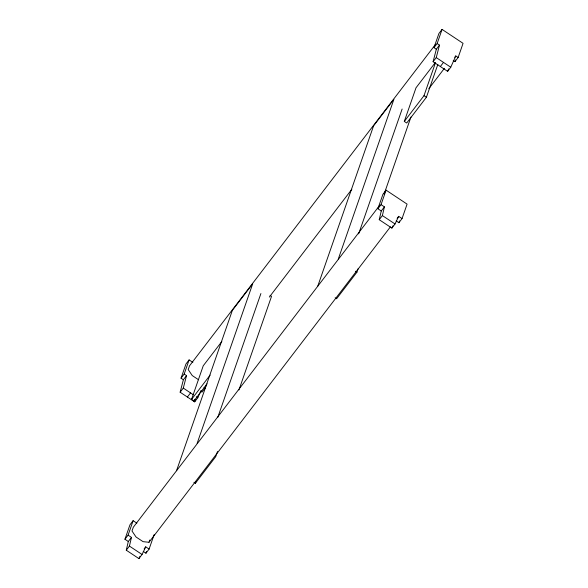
<?xml version="1.0" encoding="UTF-8"?>
<svg xmlns="http://www.w3.org/2000/svg" width="588" height="588" viewBox="0 0 588 588"><rect width="100%" height="100%" fill="white"/><g stroke="black" fill="none" stroke-linecap="round" stroke-linejoin="round"><path stroke-width="0.88" d="M143.244 551.412L145.949 553.205L149.102 549.082L145.721 546.847L142.068 554.484L138.915 558.6L126.273 550.206L128.309 541.497L131.462 537.381L128.088 535.139L133.123 520.681L136.872 523.173M126.273 550.206L129.426 546.09L131.462 537.381M402.052 218.582L398.679 216.34L395.026 223.977L391.873 228.093L379.231 219.706L381.267 210.989L384.42 206.873L381.046 204.631L386.081 190.174L407.094 204.124L402.052 218.582L398.907 222.698L396.202 220.904M379.231 219.706L382.384 215.583L384.42 206.873M201.037 390.476L197.811 397.738L194.657 401.854L180.134 392.218L183.382 379.745L186.536 375.622L184.176 374.056L189.108 359.907L192.857 362.392M180.134 392.218L183.287 388.095L186.536 375.622M458.14 57.492L455.796 55.941L450.768 67.23L447.615 71.346L433.091 61.711L436.34 49.238L439.493 45.122L437.134 43.556L442.066 29.4L463.065 43.336L458.14 57.492L454.987 61.615L453.23 60.446M433.091 61.711L436.245 57.595L439.493 45.122M128.309 541.497L124.935 539.255L129.97 524.797L133.123 520.681M183.382 379.745L181.031 378.18L185.955 364.023L189.108 359.907M207.072 383.839L193.937 401.001L191.534 399.406L203.242 365.78L221.852 341.474M193.937 401.001L194.532 399.274M176.518 470.753L232.363 310.383L252.693 283.82L196.84 444.197L133.322 527.215L131.999 531.008L136.041 536.991L143.082 541.658L148.992 542.283L149.786 540.012M145.949 553.205L146.537 551.5M149.102 549.082L154.137 534.624M200.853 391.336L202.029 392.115L205.183 387.999L206.337 384.67M217.736 417.509L260.91 293.544M193.915 482.307L195.37 483.27L195.973 481.535M217.509 451.503L215.693 456.707L195.37 483.27M238.941 389.962L271.538 296.337L270.09 295.374M317.733 286.246L373.578 125.869L393.909 99.313L338.063 259.683L197.443 443.433M358.658 233.87L402.126 109.037M437.81 64.504L426.403 97.27L406.705 123.01L404.301 121.415L416.01 87.788L435.164 62.762M381.267 210.989L377.893 208.755L382.928 194.29L386.081 190.174M436.34 49.238L433.981 47.672L438.913 33.516L442.066 29.4M335.138 297.793L336.586 298.755L356.916 272.2L358.121 268.731M384.082 194.18L410.946 117.027M404.301 121.415L423.999 95.675L435.414 62.909M398.907 222.698L399.495 221M454.987 61.615L455.568 59.947M194.657 401.854L195.731 399.436M447.615 71.346L448.688 68.928M138.915 558.6L140.01 556.307M391.873 228.093L392.968 225.807M435.436 44.512L189.534 365.795L188.211 369.587L192.254 375.57L198.59 379.775M181.031 378.18L184.176 374.056M433.981 47.672L437.134 43.556M187.396 397.025L190.549 392.909L193.452 394.835M440.353 66.517L443.506 62.402L450.768 67.23M269.326 297.08L351.852 189.255M428.799 88.715L444.418 68.318M191.534 399.406L210.136 375.1M454.745 57.308L455.796 55.941M338.519 259.117L379.782 205.205M124.935 539.255L128.088 535.139M377.893 208.755L381.046 204.631M148.992 542.283L390.432 226.828M144.148 548.905L145.721 546.847M397.106 218.398L398.679 216.34M436.245 57.595L443.506 62.402M183.287 388.095L190.549 392.909M423.999 95.675L426.403 97.27M382.384 215.583L395.026 223.977M355.461 271.237L356.916 272.2M204.007 387.22L205.183 387.999M196.355 396.768L197.811 397.738M129.426 546.09L142.068 554.484"/></g></svg>
